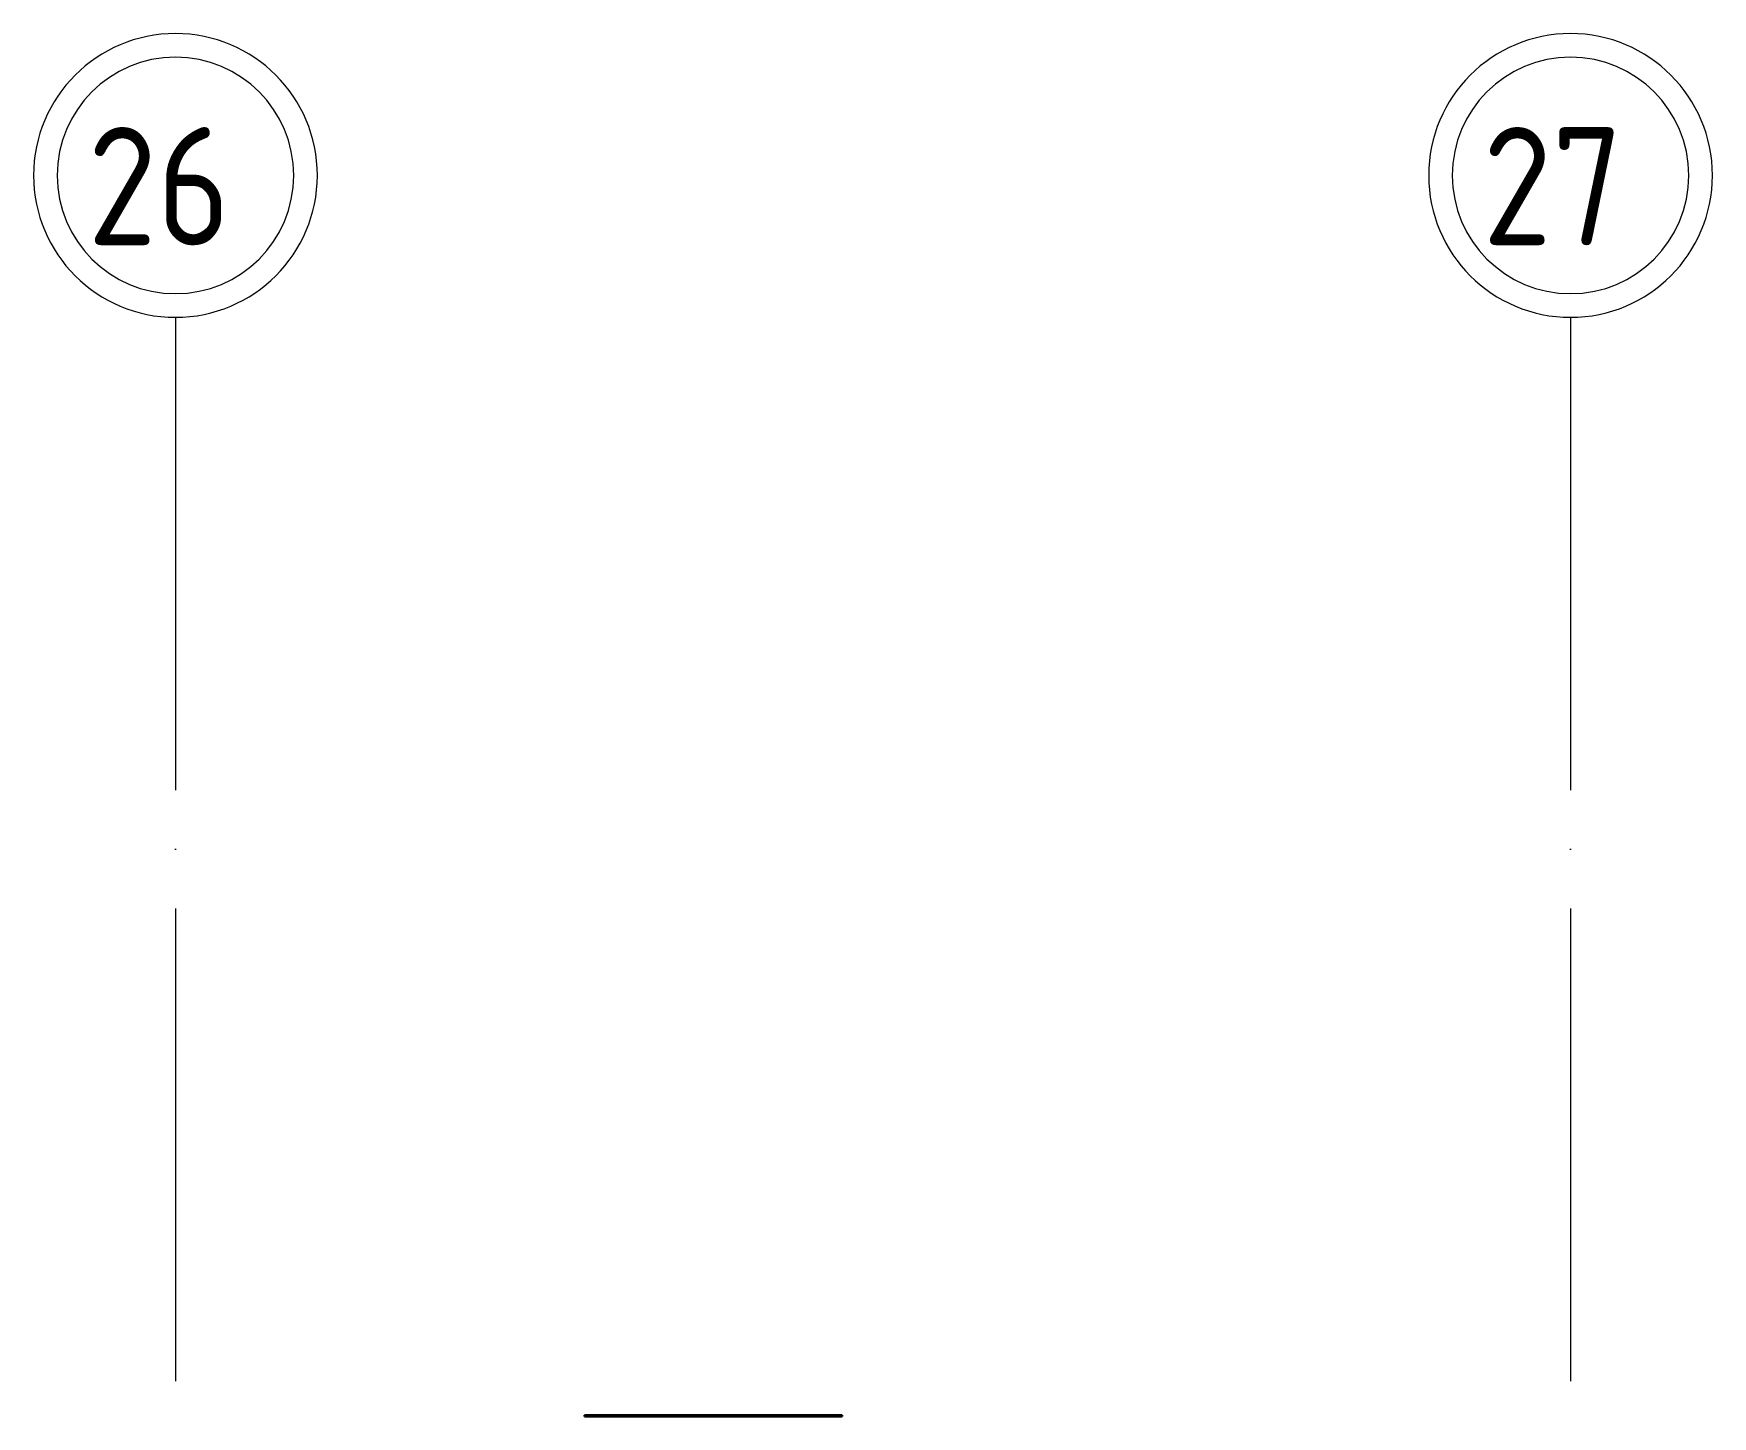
# Model space of a CAD drawing. Header units: millimetres. Extents: x -21010 to 105841, y -18351 to 135084.
# Drawn here: x 5612 to 12712, y 44177 to 50026 of the extents above; entities that cross this region are included whole.
import ezdxf

# ---------------------------------------------------------------- set-up
doc = ezdxf.new("R2010")
doc.units = ezdxf.units.MM
doc.linetypes.add('ADSK_Линия сетки', pattern=[2500, 2000, -250, 0, -250])
doc.layers.add('Оси', color=7, linetype='Continuous', lineweight=9)
doc.layers.add('Стены наружные', color=7, linetype='Continuous', lineweight=18)
doc.styles.add('GOST Common_2', font='GOST_Common.ttf', dxfattribs={"width": 0.9, "height": 500})

# ---------------------------------------------------------------- blocks, each defined once
blk = doc.blocks.new('1 этаж 21082025')
at = {"layer": 'Оси', "linetype": 'ADSK_Линия сетки'}
for p, q in [((11950, 5350.6), (11950, -14846.4)), ((17850, 5350.6), (17850, -14846.4))]:
    blk.add_line(p, q, dxfattribs=at)
at = {"layer": 'Оси', "lineweight": 20}
for centre, radius, start, end in [((11950, 5950.6), 600, 0, 180), ((17850, 5950.6), 600, 0, 180), ((11950, 5950.6), 500, 0, 180), ((17850, 5950.6), 500, 0, 180), ((11950, 5950.6), 600, 180, 0), ((11950, 5950.6), 500, 180, 0), ((17850, 5950.6), 600, 180, 0), ((17850, 5950.6), 500, 180, 0)]:
    blk.add_arc(centre, radius, start, end, dxfattribs=at)
at = {"layer": 'Стены наружные', "lineweight": 30}
for p, q in [((14770, 707), (13680, 707)), ((13680, 707), (13680, 702)), ((13680, 702), (14770, 702)), ((14770, 702), (14770, 707))]:
    blk.add_line(p, q, dxfattribs=at)
at = {"layer": 'Стены наружные', "linetype": 'Continuous', "lineweight": 9}
blk.add_line((14416.5, 702), (14413.6, 707), dxfattribs=at)
at = {"layer": 'Оси', "style": 'GOST Common_2', "width": 0.9}
for s, p in [('26', (11578.2, 5655.3)), ('27', (17478.2, 5655.3))]:
    blk.add_text(s, height=500, dxfattribs=at).set_placement(p)

msp = doc.modelspace()

# ---------------------------------------------------------------- block references
msp.add_blockref('1 этаж 21082025', (-5738, 43475))

doc.saveas('drawing.dxf')
